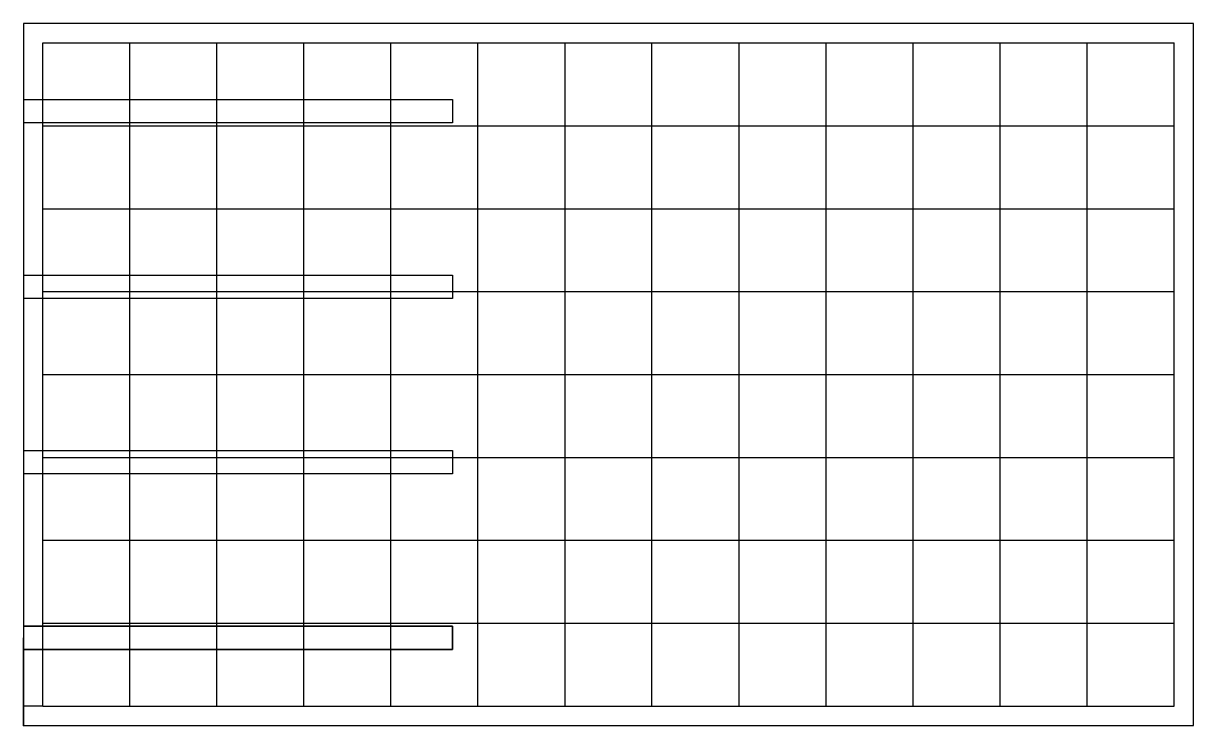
# Model space of a CAD drawing. Header units: centimetres. Extents: x 0 to 30, y 0 to 18.
import ezdxf

# ---------------------------------------------------------------- set-up
doc = ezdxf.new("R2010")
doc.units = ezdxf.units.CM
doc.header["$MEASUREMENT"] = 0
doc.layers.add('Universal Spoilboard Back to Basics v16_Half Spoilboard', color=7, linetype='Continuous')
doc.layers.add('Universal Spoilboard Back to Basics v16_Sketch3', color=7, linetype='Continuous')

msp = doc.modelspace()

# ---------------------------------------------------------------- linework, layer by layer
at = {"layer": 'Universal Spoilboard Back to Basics v16_Half Spoilboard'}
for p, q in [((0, 18), (0, 0)), ((30, 18), (0, 18)), ((30, 0), (30, 18)), ((11, 2.55), (0, 2.55)), ((0, 2.55), (0, 1.95)), ((11, 1.95), (11, 2.55)), ((0, 0), (0, 2.25)), ((0, 1.95), (11, 1.95)), ((0, 0), (30, 0))]:
    msp.add_line(p, q, dxfattribs=at)
msp.add_point((0, 0), dxfattribs=at)
at = {"layer": 'Universal Spoilboard Back to Basics v16_Sketch3'}
for p, q in [((0, 18, 0.6), (0, 16.05, 0.6)), ((30, 18, 0.6), (0, 18, 0.6)), ((30, 0, 0.6), (30, 18, 0.6)), ((0.5, 17.5, 0.6), (29.5, 17.5, 0.6)), ((0.5, 0.5, 0.6), (0.5, 17.5, 0.6)), ((2.731, 0.5, 0.6), (2.731, 17.5, 0.6)), ((4.962, 0.5, 0.6), (4.962, 17.5, 0.6)), ((7.192, 0.5, 0.6), (7.192, 17.5, 0.6)), ((9.423, 0.5, 0.6), (9.423, 17.5, 0.6)), ((11.654, 0.5, 0.6), (11.654, 17.5, 0.6)), ((13.885, 0.5, 0.6), (13.885, 17.5, 0.6)), ((16.115, 0.5, 0.6), (16.115, 17.5, 0.6)), ((18.346, 0.5, 0.6), (18.346, 17.5, 0.6)), ((20.577, 0.5, 0.6), (20.577, 17.5, 0.6)), ((22.808, 0.5, 0.6), (22.808, 17.5, 0.6)), ((25.038, 0.5, 0.6), (25.038, 17.5, 0.6)), ((27.269, 0.5, 0.6), (27.269, 17.5, 0.6)), ((29.5, 0.5, 0.6), (29.5, 17.5, 0.6)), ((0, 16.05, 0.6), (11, 16.05, 0.6)), ((11, 16.05, 0.6), (11, 15.45, 0.6)), ((0, 15.45, 0.6), (0, 11.55, 0.6)), ((11, 15.45, 0.6), (0, 15.45, 0.6)), ((0.5, 15.375, 0.6), (29.5, 15.375, 0.6)), ((0.5, 13.25, 0.6), (29.5, 13.25, 0.6)), ((0, 11.55, 0.6), (11, 11.55, 0.6)), ((11, 11.55, 0.6), (11, 10.95, 0.6)), ((0.5, 11.125, 0.6), (29.5, 11.125, 0.6)), ((11, 10.95, 0.6), (0, 10.95, 0.6)), ((0, 10.95, 0.6), (0, 7.05, 0.6)), ((0.5, 9, 0.6), (29.5, 9, 0.6)), ((0, 7.05, 0.6), (11, 7.05, 0.6)), ((11, 7.05, 0.6), (11, 6.45, 0.6)), ((0.5, 6.875, 0.6), (29.5, 6.875, 0.6)), ((11, 6.45, 0.6), (0, 6.45, 0.6)), ((0, 6.45, 0.6), (0, 2.55, 0.6)), ((0.5, 4.75, 0.6), (29.5, 4.75, 0.6)), ((0, 2.55, 0.6), (11, 2.55, 0.6)), ((0.5, 2.625, 0.6), (29.5, 2.625, 0.6)), ((11, 2.55, 0.6), (11, 1.95, 0.6)), ((0, 1.95, 0.6), (0, 0, 0.6)), ((11, 1.95, 0.6), (0, 1.95, 0.6)), ((0, 0, 0.6), (0, 0.5, 0.6)), ((0.5, 0.5, 0.6), (0, 0.5, 0.6)), ((0.5, 0.5, 0.6), (29.5, 0.5, 0.6)), ((0, 0, 0.6), (30, 0, 0.6))]:
    msp.add_line(p, q, dxfattribs=at)
msp.add_point((0, 0, 0.6), dxfattribs=at)

doc.saveas('drawing.dxf')
